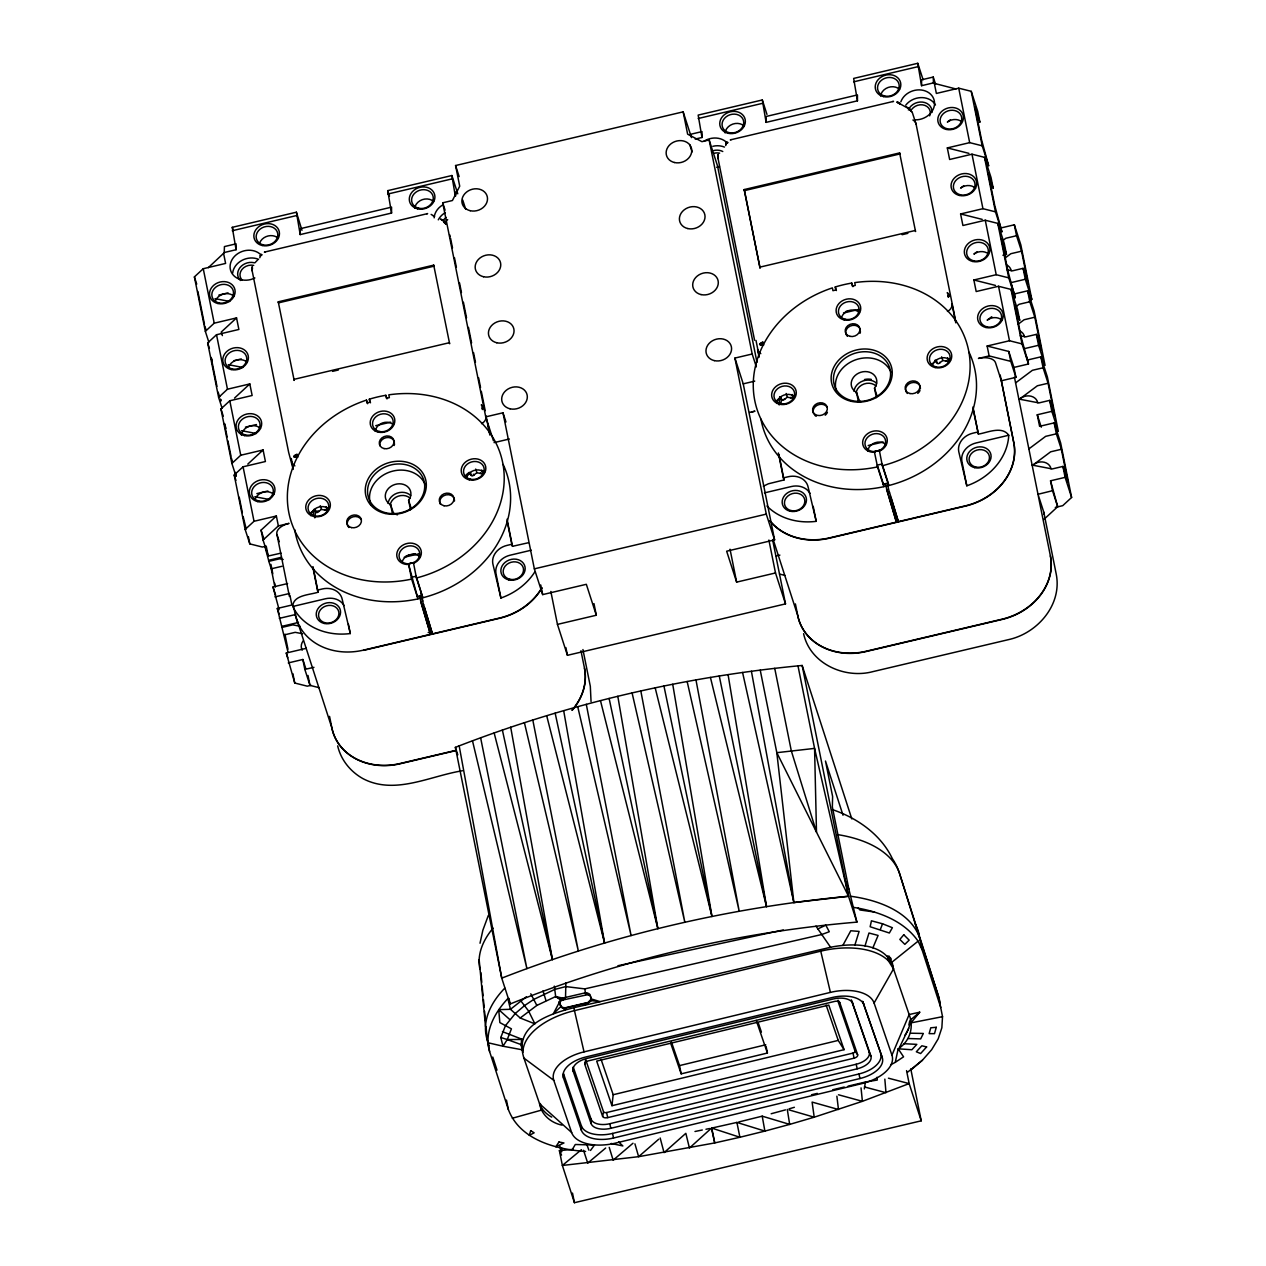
<?xml version="1.0" encoding="UTF-8"?>
<svg xmlns="http://www.w3.org/2000/svg" width="1266" height="1266" viewBox="0 0 1266 1266"><rect width="100%" height="100%" fill="white"/><g stroke="black" fill="none" stroke-linecap="round" stroke-linejoin="round"><path stroke-width="1.5" d="M208.304 267.664L223.576 253.358A14.986 12.597 -17.9 0 1 224.224 252.52L236.077 249.719L232.264 227.326L296.402 212.197L301.973 230.317M236.077 249.719L236.077 243.832L224.43 246.585L224.224 252.52M300.2 234.59L300.216 228.703L391.558 207.149L391.542 213.052L300.2 234.59L296.402 212.197M391.542 213.052L387.728 190.644L451.867 175.531L457.77 193.793M455.285 196.024L451.867 175.531M455.681 195.961L455.681 192.021M695.208 139.086L701.981 137.488L698.167 115.095L762.306 99.967L766.959 114.399M701.981 137.488L701.997 131.601L690.334 134.354M857.462 94.934L857.446 100.821L766.12 122.375L762.306 99.967M766.12 122.375L766.12 116.472L855.563 95.377M857.446 100.821L853.648 78.429L917.771 63.3L923.088 79.742M956.004 88.984L934.34 83.382A14.986 12.597 -17.9 0 0 933.438 82.891L921.585 85.692L917.771 63.3M921.585 85.692L921.601 79.805L933.248 77.052L935.542 84.157M933.248 77.052L933.438 82.891M581.347 1130.174L563.481 1077.999L563.497 1073.679L581.363 1125.838L581.347 1130.174A28.089 15.16 -11.4 0 0 613.535 1138.007L859.93 1078.537A28.089 15.16 -11.4 0 0 882.244 1057.521L862.684 1001.453L882.244 1057.521M591.064 1123.496L573.197 1071.337L573.229 1067.001L591.095 1119.16L591.064 1123.496A17.218 9.289 -11.4 0 0 610.798 1128.307L857.193 1068.821A17.218 9.289 -11.4 0 0 870.866 1055.955L851.876 1001.184M565.886 982.748L565.522 997.386L562.8 999.998A5.286 2.849 -11.4 0 0 559.667 1003.606L561.439 1007.404L565.411 1008.053L588.263 1002.656A5.286 2.849 -11.4 0 0 591.459 999.697L590.193 995.741L587.883 994.649L562.8 999.998L555.679 996.532L536.847 1005.426L520.215 1018.006L510.467 1009.303L507.856 998.573C494.769 1012.436 483.754 1032.059 489.61 1051.571L508.378 1109.57C519.962 1140.096 556.185 1149.433 585.604 1151.459M832.221 809.544C857.193 817.963 880.899 834.452 892.403 858.744A79.98 67.209 -17.9 0 1 899.62 873.714L938.454 996.105L942.521 1016.677L941.857 1027.77L938.201 1038.816L931.681 1049.672L922.439 1060.196L907.595 1072.191M611.953 1105.709L596.682 1061.098L828.787 1005.077L844.058 1049.672L611.953 1105.709L613.187 1094.726L601.097 1059.436M864.33 1088.934L865.406 1082.034L877.275 1080.04L876.974 1077.287M561.993 1125.126C551.185 1122.91 541.484 1114.998 539.569 1103.762L523.934 1058.123C510.435 1015.791 573.213 1008.638 600.084 1001.628L830.591 947.269C851.891 942.853 887.181 942.126 893.511 968.901L909.146 1014.541C914.194 1027.201 909.906 1041.332 898.18 1048.802L895.268 1062.348L890.694 1064.785M908.909 1024.954L909.605 1021.44M602.616 1116.375L584.75 1064.215L585.683 1059.674L603.55 1111.833L602.616 1116.375A4.463 2.405 -11.4 0 0 607.727 1117.625L854.107 1058.154A4.463 2.405 -11.4 0 0 857.652 1054.815L839.785 1002.656L838.06 1000.187M480.02 943.233L482.868 930.193L488.328 915.46M487.901 1042.725L502.982 1046.222L507.255 1039.56L511.432 1028.847L499.833 1022.58L498.725 1009.651L510.467 1009.303L526.434 996.722M521.117 1044.83L522.114 1049.767L502.982 1046.222L500.798 1037.487L505.482 1025.618L515.262 1013.512L524.567 1005.584L533.809 999.396L554.777 989.411L565.807 986.594L584.813 988.888L821.697 934.53L829.277 931.729L825.812 925.177L817.868 928.912M561.06 1006.866L559.303 1001.612L562.563 998.13L585.161 992.861L589.972 994.459L591.333 998.953L588.073 1002.419L565.206 1007.768L561.439 1007.404M864.995 945.955L868.982 933.01L878.098 935.432L872.875 947.854M854.914 944.911L859.108 931.412L850.784 930.763L842.919 945.275M254.862 262.837L257.947 259.657M880.329 929.466L882.576 923.8L892.388 927.709L889.349 933.01L870.153 926.744L871.435 920.809L882.576 923.8M551.691 1117.134A63.474 34.245 -11.4 0 1 539.569 1103.762L571.646 1132.516A38.091 20.557 -11.4 0 0 615.308 1143.151L861.687 1083.664A38.091 20.557 -11.4 0 0 891.944 1055.179L909.146 1014.541L919.717 1012.183L910.982 1022.881L942.521 1016.677M899.54 1047.378L908.592 1028.498M891.944 1055.179L874.078 1003.02L893.511 968.901L892.182 962.302M571.947 1150.145L575.286 1144.496L594.482 1145.034L590.494 1150.462M408.681 564.019L413.713 562.579A10.492 8.83 -17.9 0 0 416.751 547.893A10.492 8.83 -17.9 0 0 400.04 551.834A10.492 8.83 -17.9 0 0 408.427 563.829L418.017 598.897A109.968 92.434 -17.9 0 1 294.725 529.647M874.6 451.788L879.617 450.348A10.492 8.83 -17.9 0 0 882.655 435.662A10.492 8.83 -17.9 0 0 865.944 439.603A10.492 8.83 -17.9 0 0 874.347 451.598L877.544 466.885L883.921 486.666A109.968 92.434 -17.9 0 1 760.929 419.141M910.713 1070.166L922.439 1060.196M560.98 1006.502L553.432 1013.607L559.398 1002.261L560.98 1006.502L565.127 1009.936L565.411 1008.053M208.843 342.184L205.345 331.36L194.394 276.89L203.256 268.709L225.601 263.423L223.576 253.358M205.345 331.36L214.207 323.178L236.552 317.908L238.878 329.461L216.518 334.73L207.671 342.928L218.622 397.397L222.104 408.222M236.552 317.908L221.249 332.056L222.389 335.601M218.622 397.397L227.469 389.216L249.813 383.93L252.14 395.498L229.795 400.768L220.933 408.95L231.884 463.435L235.967 476.063M234.526 398.078L249.813 383.93M231.884 463.435L240.746 455.238L263.091 449.968L265.417 461.52L243.072 466.79L234.21 474.987L245.161 529.457L249.813 543.889L262.347 547.039L264.926 546.421M247.788 464.116L263.091 449.968M245.161 529.457L254.023 521.275L276.368 516.006L278.362 525.912L263.059 540.044L268.218 556.027L281.005 553.131M263.059 540.044L261.065 530.153L276.368 516.006M1029.258 301.704L1031.79 299.362L1020.839 244.892L1014.351 224.794L1001.596 227.801M1043.785 519.535L1057.696 506.685L1050.543 480.795L1065.117 477.361L1071.606 497.459L1062.744 505.656L1055.306 507.413M584.939 1005.22L588.263 1002.656M658.716 1139.21L638.618 1156.681L562.373 1165.464L559.398 1150.62L573.118 1149.354M633 1143.23L613.155 1160.178L609.215 1147.344M852.92 907.279C877.306 911.045 903.386 920.097 918.087 941.16L891.454 962.571L890.457 957.634M313.731 509.502A7.517 6.52 -18.5 0 0 315.851 512.018A3.023 1.488 -46.4 0 0 317.434 512.429L321.437 509.391L326.217 510.356A3.023 1.329 22.4 0 0 327.15 509.343A7.517 6.52 -18.5 0 0 327.847 507.761M469.195 472.819A7.517 6.52 -18.5 0 0 471.316 475.336A3.023 1.488 -46.4 0 0 472.898 475.763L476.902 472.724L481.681 473.69A3.023 1.329 22.4 0 0 482.615 472.677A7.517 6.52 -18.5 0 0 483.311 471.094M779.634 397.271A7.517 6.52 -18.5 0 0 781.755 399.787A3.023 1.488 -46.4 0 0 783.337 400.198L787.357 397.176L792.12 398.141A3.023 1.329 22.4 0 0 793.07 397.128A7.517 6.52 -18.5 0 0 793.75 395.53M935.147 360.588A7.517 6.52 -18.5 0 0 937.251 363.105A3.023 1.488 -46.4 0 0 938.802 363.532L942.822 360.494L947.585 361.459A3.023 1.329 22.4 0 0 948.535 360.446A7.517 6.52 -18.5 0 0 949.215 358.864M919.717 1012.183L910.143 1020.238A63.474 34.245 -11.4 0 1 904.953 1035.177M605.67 1148.025L587.74 1163.106L583.531 1150.272M581.458 1149.655L562.373 1165.464L574.432 1202.7L921.221 1120.821L910.776 1068.9M310.882 512.714L315.028 509.375L315.883 512.002M466.125 474.861L469.195 472.376L470.493 472.709L471.348 475.336M466.347 476.048L470.493 472.709M776.802 400.499L780.948 397.16L781.787 399.787M932.267 363.817L936.413 360.478L937.251 363.105M262.141 254.751L260.495 255.843L261.287 254.244L260.305 255.89L260.891 254.593L259.783 257.789M728.045 142.536L726.399 143.612L727.206 142.014L726.209 143.659L726.811 142.378L725.687 145.574M950.418 119.764L947.348 122.058A10.998 9.242 -17.9 0 1 960.324 120.792M963.695 185.786L960.609 188.08A10.998 9.242 -17.9 0 1 975.611 188.302M976.956 251.823L973.886 254.118A10.998 9.242 -17.9 0 1 986.863 252.868M1002.799 240.54L1005.853 238.245L1016.551 235.729L1021.535 251.19L1028.087 283.79L1023.102 268.329L1012.404 270.845L1006.929 269.8M1004.698 258.296L1010.854 253.706L1021.535 251.19M991.769 316.706L987.163 320.156A10.998 9.242 -17.9 0 1 1002.15 320.361M1016.076 306.562L1019.13 304.283L1029.812 301.751L1034.813 317.212L1041.364 349.827L1036.379 334.366L1025.682 336.883L1020.206 335.838M1017.975 324.333L1024.131 319.744L1034.813 317.212M1015.585 382.886L1032.407 370.305L1043.089 367.789L1048.09 383.25L1054.641 415.849L1049.641 400.388L1038.959 402.92L1018.845 399.059M1028.862 448.908L1045.669 436.343L1056.366 433.827L1061.351 449.288L1067.918 481.887L1062.918 466.426L1052.236 468.942L1032.122 465.081L1014.43 377.126M895.268 1062.348L903.56 1056.825L898.18 1048.802L911.884 1049.751L916.806 1044.371L903.861 1043.69M763.351 486.191L768.351 483.802L784.05 479.941L778.986 454.763M851.812 818.928L802.153 665.473C683.545 676.709 566.377 703.991 455.364 747.351L501.747 978.143L510.119 1004.001C620.704 959.422 738.125 932.124 856.908 922.123L848.916 889.397L832.348 806.933L832.617 796.504L825.479 761.024L843.029 815.257M856.908 922.123L848.537 896.265C729.928 907.516 612.76 934.799 501.747 978.143L459.178 745.88M265.322 251.807L264.372 252.108L427.623 213.606L426.753 213.732M731.242 139.577L730.276 139.893L893.543 101.375L892.657 101.502M789.066 1108.858L794.383 1107.291M771.168 1113.748L785.49 1109.871M738.727 1121.977L762.211 1116.169L789.683 1124.398L814.212 1117.198L862.399 1101.325L909.162 1083.601L906.551 1070.609M1057.696 506.685L1052.537 490.702L1037.993 494.278L1032.122 465.081M512.334 1118.242L541.642 1110.076L540.313 1103.477M893.511 968.901L888.526 960.973A63.474 34.245 -11.4 0 0 820.748 951.162L574.368 1010.648A63.474 34.245 -11.4 0 0 522.937 1052.41M571.646 1132.516L553.78 1080.341A38.091 20.557 -11.4 0 1 584.037 1051.872L830.417 992.386A38.091 20.557 -11.4 0 1 874.078 1003.02M671.455 1042.045L679.525 1065.592L765.756 1044.782M670.632 1043.057L681.187 1073.853L767.418 1053.027L766.088 1046.428M613.187 1094.726L838.234 1040.415L844.058 1049.672M603.55 1111.833A2.643 1.424 -11.4 0 0 606.572 1112.561L852.967 1053.09A2.643 1.424 -11.4 0 0 855.056 1051.112L837.823 1000.82M591.095 1119.16A16.331 8.815 -11.4 0 0 609.816 1123.717L856.196 1064.247A16.331 8.815 -11.4 0 0 869.172 1052.03L851.306 999.871M581.363 1125.838A27.203 14.686 -11.4 0 0 612.554 1133.434L858.949 1073.964A27.203 14.686 -11.4 0 0 880.566 1053.613M493.455 440.79L485.733 416.862L442.704 202.813L452.421 200.519L459.716 186.181L455.57 165.529L683.149 111.851L691.473 137.614M698.167 118.513L762.306 103.385M853.632 81.831L917.771 66.718M232.264 230.729L296.386 215.6M387.728 194.062L451.851 178.933M757.005 362.424L717.474 165.735L709.15 139.956L701.95 141.665L687.628 134.18L683.149 111.851M971.244 91.326L982.194 145.796L988.683 165.893L981.482 139.497L974.931 106.898L979.931 122.359L977.732 111.424L971.244 91.326L958.726 88.177L936.365 93.447L934.34 83.382M218.876 295.073L228.086 292.905M744.155 189.583L899.62 152.917L899.952 153.946L744.487 190.612L744.155 189.583L760.075 268.202L744.487 190.612M278.251 301.814L433.716 265.132L434.048 266.161L278.583 302.843L278.251 301.814L294.171 380.417L293.839 379.389L449.303 342.722L449.636 343.751L433.716 265.132M984.505 157.348L995.456 211.833L1001.96 231.931L994.76 205.535L988.208 172.92L993.209 188.381L991.009 177.446L984.505 157.348L971.987 154.199L949.642 159.484L947.316 147.916L969.677 142.647L982.194 145.796M233.988 360.668L241.347 358.943M1002.909 255.257L1006.47 254.419L1004.27 243.483L997.782 223.386L985.264 220.237L962.92 225.506L960.593 213.954L982.938 208.684L995.456 211.833M759.742 267.173L915.223 230.491L915.555 231.536L899.62 152.917M902.12 234.701L907.864 233.34M332.562 371.365L338.323 370.004M245.414 427.148L256.46 424.537M989.126 355.92L978.444 358.436A15.002 8.087 -11.4 0 1 995.519 362.741L1001.343 380.765L1015.918 377.331L1010.759 361.364L989.126 355.92L987.132 346.014L1008.765 351.457L1013.924 367.425L1028.498 363.991L1021.298 337.595L1014.746 304.995L1019.747 320.456L1017.548 309.521L1011.059 289.423L998.542 286.274L976.181 291.544L973.87 279.992L996.215 274.706L1008.733 277.855L1015.221 297.953L1008.037 271.557L1001.485 238.958L1006.47 254.419M845.466 311.626L849.154 310.756M843.52 313.003L858.475 309.474M375.733 425.677L390.688 422.148M1031.79 299.362L1025.302 279.264L1010.727 282.698L1014.731 295.136M485.733 416.862L502.982 412.795L505.957 421.989M550.837 591.475L557.451 624.391L567.437 655.313L785.506 603.882L775.504 572.96L736.638 582.123L726.652 551.201L774.602 539.902L766.278 514.123L734.913 358.072L752.178 354.005L756.34 366.887M1013.053 294.266L1027.628 290.816L1034.116 310.914L1045.067 365.399L1038.563 345.301L1036.379 334.366M256.856 493.613L267.901 491.002M494.056 442.625L509.391 439.001M734.913 358.072L743.237 383.851L754.742 381.129M987.132 346.014L1009.493 340.744L1022.01 343.893L1028.498 363.991M749.614 412.415L754.963 411.165A15.002 8.087 -11.4 0 0 751.276 412.32M1023.988 348.736L1038.563 345.301M278.362 525.912L289.044 523.38A15.002 8.087 -11.4 0 0 276.969 534.553L289.408 596.46M1028.134 359.861L1040.889 356.854L1047.378 376.952L1058.329 431.421L1051.84 411.323L1049.641 400.388M264.705 545.725L268.614 560.316L281.511 557.277M268.614 560.316L268.819 561.344L279.517 558.828L283.188 559.525M1048.09 383.25L1037.392 385.766L1020.491 398.41A10.998 9.242 -17.9 0 1 1037.756 402.762M268.819 561.344L271.24 568.814L281.922 566.298M868.191 445.521L883.146 441.992M279.121 609.69L273.013 586.997L287.588 583.563M406.101 555.901L415.311 553.733M404.155 557.293L419.109 553.764M1071.606 497.459L1060.655 442.989L1054.167 422.891L1039.592 426.325L1037.265 414.773L1051.84 411.323M274.991 596.903L289.566 593.469M778.384 452.975L783.385 477.883L788.243 476.744A17.487 14.701 -17.9 0 1 808.151 487.173L816.206 521.339A59.977 50.418 -17.9 0 1 766.943 506.004M977.716 432.038L972.858 433.194A17.487 14.701 -17.9 0 0 958.758 451.645L966.813 485.812A59.977 50.418 -17.9 0 0 1008.749 435.251C1001.976 425.503 987.243 432.782 978.381 434.096L973.095 409.06M312.844 567.121L317.465 590.114L322.324 588.959A17.487 14.701 -17.9 0 1 342.231 599.388L350.302 633.554A59.977 50.418 -17.9 0 1 292.762 606.477C293 594.719 310.423 594.941 318.13 592.172L313.082 566.978M528.254 542.766L512.477 546.326L511.812 544.269L506.954 545.409A17.487 14.701 -17.9 0 0 492.854 563.861L500.909 598.027A59.977 50.418 -17.9 0 0 534.632 572.2M764.442 492.885L791.408 486.524A17.487 14.701 -17.9 0 1 809.987 493.36M1008.749 435.251L976.023 442.973A17.487 14.701 -17.9 0 0 961.923 461.441L966.813 485.812M287.983 652.117L277.317 608.455L291.892 605.021L289.961 595.384M411.355 577.343L416.166 576.22L422.828 597.758A109.968 92.434 -17.9 0 0 503.156 464.48M292.762 606.477L325.489 598.755A17.487 14.701 -17.9 0 1 344.067 605.591M531.293 550.204L510.103 555.204A17.487 14.701 -17.9 0 0 496.003 573.656L500.909 598.027M279.311 618.362L295.706 614.485M888.241 483.058L882.07 463.989L877.275 465.128L883.431 484.198L888.241 483.058L888.732 485.543A109.968 92.434 -17.9 0 0 969.06 352.264M281.891 626.354L298.459 622.445M282.096 627.382L292.794 624.85L300.137 626.274M417.527 596.413L422.322 595.289M502.982 412.795L534.347 568.845L766.278 514.123M1061.351 449.288L1050.669 451.804L1033.768 464.448A10.998 9.242 -17.9 0 1 1051.033 468.8M284.518 634.852L295.2 632.335L302.558 633.744M311.009 685.302L307.274 686.172L294.756 683.023L286.274 653.019L306.325 648.303M534.347 568.845L542.671 594.609L586.332 584.306L596.318 615.229L557.451 624.391M288.268 662.925L302.843 659.491L305.707 668.369M428.177 632.557L432.007 631.639M885.694 485.479L896.407 522.098L829.357 537.908A59.977 50.418 -17.9 0 1 769.95 520.801M889.412 491.92L898.354 521.639L965.388 505.83A59.977 50.418 -17.9 0 0 1013.734 442.546L1000.172 374.958M419.79 597.71L430.487 634.313L363.453 650.138A59.977 50.418 -17.9 0 1 295.2 614.358M423.493 604.151L432.434 633.855L499.484 618.045A59.977 50.418 -17.9 0 0 541.848 587.756M363.532 650.392L499.564 618.299A59.977 50.418 -17.9 0 0 541.927 588.025M455.633 750.406L400.072 763.509A59.977 50.418 -17.9 0 1 331.819 727.728L295.279 614.627L293.633 606.62M455.713 750.659L400.151 763.762A59.977 50.418 -17.9 0 1 331.898 727.997L329.556 716.382M462.406 770.772C430.139 775.852 394.691 795.523 362.725 778.511C350.365 771.532 340.886 759.853 337.674 745.896M811.553 1094.758L817.33 1093.381M832.712 1089.757L844.248 1087.035M848.093 1086.117L865.406 1082.034M776.232 555.932L779.888 555.109M302.843 659.491L304.837 669.398L313.968 667.324M634.931 1143.847L638.618 1156.681L714.736 1142.929L711.745 1128.085L736.907 1122.42L764.886 1131.092L789.683 1124.398L787.278 1109.38M617.919 965.736L783.274 929.956M694.987 1131.487L702.298 1130M705.953 1129.256L709.625 1128.528M500.798 1037.487L507.255 1039.56L522.51 1039.449L502.46 1031.648M910.57 1033.198L923.357 1033.467L920.667 1038.895L907.959 1038.516M936.413 360.478L935.099 360.161M780.948 397.16L779.634 396.828M590.716 1000.567L600.084 1001.628L591.333 998.953M874.49 912.026L859.978 909.985L858.237 908.007M215.03 298.634L229.747 301.466M228.307 364.671L243.009 367.488M241.584 430.693L256.286 433.526M254.846 496.731L269.563 499.548M611.193 1143.467L622.856 1145.952L618.678 1141.948M554.318 986.119L555.679 996.532L562.563 998.13L562.8 999.998M947.316 147.916L968.949 153.36M960.593 213.954L982.21 219.382M973.87 279.992L995.487 285.42M779.508 574.052L784.92 575.413M304.837 669.398L309.996 685.381L319 687.644M888.447 1078.189L909.162 1083.601L921.221 1120.821M864.441 1086.94L885.978 1092.685L884.839 1079.138M838.488 1094.774L862.399 1101.325L861.038 1087.905M443.211 220.616L444.034 220.854L440.505 219.05L444.825 221.977M789.082 1109.902L814.212 1117.198L812.107 1102.085L838.472 1109.507L836.873 1096.182M711.745 1128.085L739.898 1137.264L764.886 1131.092L762.211 1116.169M507.255 1039.56L521.481 1044.719M906.424 106.819L910.729 109.746L897.04 102.182L900.49 104.334L899.936 103.448M431.136 214.397L434.57 216.565L433.067 215.505M520.215 1018.006L534.901 1023.846L528.539 1010.948L520.643 1000.615M555.679 996.532L560.189 999.618M523.934 1058.123L553.78 1080.341M498.725 1009.651L509.771 1019.526M855.056 1051.112L857.652 1054.815M830.591 947.269L815.953 926.111M888.859 955.893L890.853 959.058M530.786 993.794L536.847 1005.426M559.398 1150.62L561.534 1155.083M918.087 941.16L921.98 949.5L940.749 1007.499M869.172 1052.03L870.866 1055.955M587.883 994.649L587.155 992.908L585.652 994.601L584.813 988.888M846.084 882.022L848.916 889.397M803.594 633.68C810.066 663.637 844.533 679.146 872.765 671.66L1008.796 639.567C1037.693 633.127 1062.301 604.626 1056.224 574.084L1043.785 512.176L1037.914 494.009L1050.448 556.17A59.977 50.418 -17.9 0 1 1002.102 619.454L866.055 651.547A59.977 50.418 -17.9 0 1 797.802 615.767L795.396 603.898M587.06 1145.113L588.896 1150.145M826.144 1005.109L838.234 1040.415M758.318 1023.039L761.42 1032.107M756.245 1020.428L767.418 1053.027M542.987 990.882L545.978 1000.583M999.507 223.655L1001.216 228.972M1026.283 355.841L1027.438 359.386M1037.265 414.773L1041.285 427.196M912.406 112.785L916.078 124.115L955.798 321.738M947.68 357.819L948.535 360.446M941.635 356.822L942.822 360.494M877.544 466.885A109.968 92.434 -17.9 0 1 755.644 404.471A109.968 92.434 -17.9 0 1 832.363 287.888L832.933 290.689L835.845 289.993L835.243 286.971A109.968 92.434 -17.9 0 1 851.765 283.078L852.92 286.67M858.443 401.828L856.528 392.365A12.992 10.919 -17.9 0 1 853.569 377.205A12.992 10.919 -17.9 0 1 871.388 372.995A12.992 10.919 -17.9 0 1 874.505 388.124L876.705 394.929M835.243 286.971L836.399 290.563M879.395 450.664L882.339 465.746L888.732 485.543M856.528 392.365L859.282 400.863M896.407 522.098L886.548 489.246M792.215 394.501L793.054 397.113M786.154 393.489L787.357 397.176M689.717 144.546L692.091 151.904M783.385 477.883L784.05 479.941M773.162 539.49L797.722 615.513A59.977 50.418 -17.9 0 0 865.976 651.278L1002.007 619.201A59.977 50.418 -17.9 0 0 1050.353 555.916M455.57 165.529L459.131 176.575M462.739 200.075L465.714 209.27M442.704 202.813L445.078 210.172M481.776 470.05L482.615 472.677M387.728 190.644L389.501 196.135M475.715 469.053L476.902 472.724M418.017 598.897L411.624 579.1A109.968 92.434 -17.9 0 1 289.74 516.686A109.968 92.434 -17.9 0 1 366.46 400.103L367.029 402.904L369.941 402.224L369.324 399.186A109.968 92.434 -17.9 0 1 385.845 395.293L387.016 398.901M392.523 514.059L390.624 504.596A12.992 10.919 -17.9 0 1 387.649 489.436A12.992 10.919 -17.9 0 1 405.484 485.226A12.992 10.919 -17.9 0 1 408.601 500.355L410.801 507.144M369.324 399.186L370.495 402.794M366.46 400.103L367.615 403.712M413.491 562.879L416.435 577.976L422.828 597.758M390.624 504.596L393.378 513.094M430.487 634.313L420.644 601.461M455.364 747.351L457.801 754.837M326.296 506.716L327.15 509.343M232.264 227.326L233.435 230.934M320.251 505.72L321.437 509.391M489.135 1045.795L487.315 1040.177L486.017 1026.663M492.775 1057.031L497 1070.118M293.206 469.417L288.68 452.484L252.171 270.845L252.393 267.759L252.171 270.845M317.465 590.114L318.13 592.172M194.394 276.89L196.721 284.106M276.969 534.553L279.28 541.721M204.855 326.106L205.883 329.302M207.671 342.928L209.412 348.34M212.182 360.668L211.153 357.471L216.961 386.352M218.116 392.128L219.667 396.923M221.075 400.895L220.49 399.091L220.695 400.119M261.065 530.153L263.929 539.015M220.933 408.95L223.275 416.166M225.981 428.288L224.43 423.493L227.136 436.976M231.393 458.165L232.422 461.362M273.013 586.997L275.592 594.988M234.21 474.987L235.951 480.4M277.317 608.455L279.09 613.931M246.221 528.982L243.119 516.496M286.274 653.019L287.825 657.814M890.821 497.253L898.354 521.639M424.221 607L432.434 633.855M660.156 1137.96L664.049 1152.646L685.84 1133.323L689.432 1148.056L711.445 1128.148L714.736 1142.929L739.898 1137.264L736.907 1122.42M494.151 732.982L552.435 959.565L510.689 727.206M546.69 715.733L604.578 943.028L563.671 710.653M600.48 700.668L657.861 928.627L617.808 696.3M655.187 687.865L711.951 916.457L672.721 684.257M710.432 677.437L766.516 906.598L728.077 674.604M889.397 492.585L887.64 485.02M423.493 604.8L421.008 593.786M472.487 740.816L526.893 968.601L480.621 737.777M524.409 722.696L578.34 951.035L532.796 719.974M820.748 951.162L830.417 992.386M584.037 1051.872L573.704 1007.34M577.723 706.697L631.085 935.558L586.3 704.323M632.082 692.929L684.827 922.265L640.818 690.935M852.967 1053.09L854.107 1058.154M687.153 681.504L739.202 911.235L695.968 679.889M606.572 1112.561L607.727 1117.625M422.765 601.113L421.499 595.321M742.572 672.468L793.877 902.563L848.537 896.265L802.153 665.473M502.38 730.039L552.435 959.565M858.949 1073.964L859.93 1078.537M856.196 1064.247L857.193 1068.821M555.157 713.138L604.578 943.028M612.554 1133.434L613.535 1138.007M609.816 1123.717L610.798 1128.307M609.12 698.421L657.861 928.627M887.419 483.106L887.988 485.875M885.472 483.565L886.058 486.334M419.552 595.78L420.138 598.565M663.938 685.998L711.951 916.457M588.516 993.319L588.832 994.886M719.262 675.949L766.516 906.598M1001.343 380.765L1013.829 442.799A59.977 50.418 -17.9 0 1 965.483 506.084L829.436 538.177A59.977 50.418 -17.9 0 1 770.045 521.054M1014.351 224.794L1016.551 235.729M1023.102 268.329L1025.302 279.264M1027.628 290.816L1029.812 301.751M1040.889 356.854L1043.089 367.789M1054.167 422.891L1056.366 433.827M1062.918 466.426L1065.117 477.361M1050.543 480.795L1052.537 490.702M997.782 223.386L1008.733 277.855M1011.059 289.423L1022.01 343.893M958.726 88.177L969.677 142.647M971.987 154.199L982.938 208.684M985.264 220.237L996.215 274.706M998.542 286.274L1009.493 340.744M1013.924 367.425L1015.918 377.331M1008.765 351.457L1010.759 361.364M972.937 406.972L978.381 434.096M955.767 322.846L951.921 303.698A7.992 6.726 -17.9 0 1 947.443 311.436M874.505 388.124L876.42 397.587M851.765 283.078L852.366 286.1L855.278 285.42L854.724 282.619A109.968 92.434 -17.9 0 1 969.234 354.084A109.968 92.434 -17.9 0 1 882.339 465.746M883.431 484.198L883.921 486.666M921.98 949.5L919.686 938.106L899.62 873.714A122.96 66.338 -11.4 0 0 837.206 834.547M813.199 506.337L816.206 521.339M887.529 956.02L888.526 960.973M756.008 340.443L759.125 355.952M759.125 357.202L757.59 349.527A7.992 6.726 -17.9 0 0 760.803 353.673M718.075 158.614L718.218 154.943L718.075 158.614L754.583 340.253M709.15 139.956L752.178 354.005M743.237 383.851L774.602 539.902M797.991 665.884L814.576 748.396L848.537 896.265L776.818 752.684L760.233 670.157M772.656 539.981L785.506 603.882M768.889 540.044L775.504 572.96M774.729 668.337L791.313 750.865L816.491 832.126L814.576 748.396L776.818 752.684L793.877 902.563L751.403 671.249M730.023 549.207L736.638 582.123M593.976 603.613L596.318 615.229M679.525 1065.592L681.187 1073.853M582.93 649.553L590.32 686.314L591.048 701.601M580.952 650.724L584.528 668.401A59.977 50.418 -17.9 0 1 572.169 710.305M565.87 647.575L567.437 655.313M540.74 584.971L542.671 594.609M450.554 238.277L452.5 247.962M454.447 257.647L456.393 267.332M459.511 282.84L461.457 292.525M463.403 302.21L466.521 317.719M468.467 327.403L471.585 342.896M473.531 352.581L475.478 362.266M478.595 377.774L480.542 387.459M481.317 391.336L485.21 410.706M487.932 424.268L489.879 433.953M507.017 519.202L512.477 546.326M489.863 435.077L486.002 415.913A7.992 6.726 -17.9 0 1 481.523 423.651M507.191 521.275L511.812 544.269M572.501 1193.078L574.432 1202.7M559.889 1146.062L561.044 1151.807M522.605 1050.764L521.275 1044.165A63.474 34.245 -11.4 0 1 521.798 1039.228M509.011 998.431L510.119 1004.001M408.601 500.355L410.5 509.818M385.845 395.293L386.462 398.331L389.374 397.635L388.804 394.834A109.968 92.434 -17.9 0 1 503.33 466.315A109.968 92.434 -17.9 0 1 416.435 577.976M411.624 579.1L408.681 564.478A12.502 10.508 -17.9 0 1 397.809 550.441A12.502 10.508 -17.9 0 1 418.002 545.678A12.502 10.508 -17.9 0 1 413.491 563.338M506.463 1100.075L508.378 1109.57M489.61 1051.571L487.315 1040.177A129.955 70.121 -11.4 0 1 504.802 988.129M348.419 624.185L350.302 633.554M291.275 458.482L293.221 468.167M308.002 675.474L309.996 685.381M270.924 564.399L272.807 573.799M274.69 583.183L275.45 586.933M284.945 634.187L287.968 649.221M292.873 673.639L294.756 683.023M271.24 568.814L274.706 586.079M266.224 546.121L268.218 556.027M203.256 268.709L214.207 323.178M216.518 334.73L227.469 389.216M229.795 400.768L240.746 455.238M243.072 466.79L254.023 521.275M235.444 472.392L236.188 476.032M248.358 536.594L249.813 543.889M197.876 291.433L204.459 324.175M227.912 440.837L231.013 456.235M239.242 497.237L242.344 512.635M559.303 1001.612L559.667 1003.606M480.858 972.589L481.776 982.242M482.14 986.103L483.074 995.756M483.438 999.618L484.182 1007.356M484.546 1011.217L485.464 1020.871M479.149 959.675L485.511 1026.536M561.629 1147.851L561.724 1151.744M479.893 968.996A122.96 66.338 -11.4 0 1 493.044 928.152M864.377 1005.362A28.089 15.16 -11.4 0 0 832.173 997.529L585.794 1056.999A28.089 15.16 -11.4 0 0 563.481 1077.999M852.999 1003.796A17.218 9.289 -11.4 0 0 833.265 998.985L586.87 1058.455A17.218 9.289 -11.4 0 0 573.197 1071.337M839.785 1002.656A4.463 2.405 -11.4 0 0 834.674 1001.406L588.294 1060.892A4.463 2.405 -11.4 0 0 584.75 1064.215M851.179 896.328A129.955 70.121 -11.4 0 1 919.686 938.106L938.454 996.105A129.955 70.121 -11.4 0 1 940.084 1003.796M919.353 935.305A122.96 66.338 -11.4 0 0 918.388 931.713A79.98 67.209 -17.9 0 0 914.938 923.151M900.822 101.881A17.487 14.701 -17.9 0 1 921.379 90.013A17.487 14.701 -17.9 0 1 934.276 105.98A17.487 14.701 -17.9 0 1 915.318 119.859M912.913 120.017A7.992 6.726 -17.9 0 1 916.078 124.115M719.468 166.352A17.487 14.701 -17.9 0 1 716.698 167.302M703.833 141.333A17.487 14.701 -17.9 0 1 727.08 142.868M905.712 105.22A17.487 14.701 -17.9 0 1 935.463 104.983M911.805 109.256A10.35 8.704 -17.9 0 1 924.876 105.394A10.35 8.704 -17.9 0 1 929.687 115.839M908.371 109.952A12.344 10.381 -17.9 0 1 922.487 102.087A12.344 10.381 -17.9 0 1 931.918 112.5M1043.785 512.176A15.002 8.087 -11.4 0 1 1043.928 514.297M1006.929 265.085A10.998 9.242 -17.9 0 1 1011.217 270.702M1020.206 331.122A10.998 9.242 -17.9 0 1 1024.479 336.724M880.582 95.979A10.998 9.242 -17.9 0 1 888.178 87.449A10.998 9.242 -17.9 0 1 899.556 89.285M725.086 132.898A10.998 9.242 -17.9 0 1 732.682 124.131A10.998 9.242 -17.9 0 1 744.234 126.094M780.9 403.775A91.468 76.894 -17.9 0 1 781.438 399.993M779.191 404.962A91.468 76.894 -17.9 0 1 779.872 397.382M712.837 146.286A17.487 14.701 -17.9 0 1 724.453 147.078M713.692 150.527A12.344 10.381 -17.9 0 1 722.775 151.509M714.356 153.218A10.35 8.704 -17.9 0 1 719.61 153.17M791.092 397.113A4.51 3.988 -18.9 0 1 790.538 397.983M784.746 399.344A4.51 3.988 -18.9 0 1 784.192 399.027M841.779 316.737A10.492 8.83 -17.9 0 1 859.456 312.575M874.6 452.263A12.502 10.508 -17.9 0 1 863.713 438.21A12.502 10.508 -17.9 0 1 883.905 433.447A12.502 10.508 -17.9 0 1 879.395 451.123M827.268 407.446A7.501 6.298 -17.9 0 1 817.409 415.375A7.501 6.298 -17.9 0 1 815.257 404.661A7.501 6.298 -17.9 0 1 827.268 407.446A7.501 6.298 -17.9 0 0 817.393 405.167A7.501 6.298 -17.9 0 0 813.753 413.966M867.716 451.139A10.492 8.83 -17.9 0 1 874.964 442.784A10.492 8.83 -17.9 0 1 885.994 444.635M776.723 403.443A10.492 8.83 -17.9 0 1 793.007 395.53M932.789 364.434A10.492 8.83 -17.9 0 1 950.45 360.272M946.557 360.43A4.51 3.988 -18.9 0 1 946.003 361.301M940.211 362.677A4.51 3.988 -18.9 0 1 939.657 362.361M836.399 391.558A28.991 24.37 -17.9 0 1 855.642 359.813A28.991 24.37 -17.9 0 1 891.042 372.283M853.996 391.273A12.992 10.919 -17.9 0 1 862.969 380.955A12.992 10.919 -17.9 0 1 876.594 383.234M827.41 412.305A7.501 6.298 -17.9 0 1 825.195 415.201M816.206 416.292A7.501 6.298 -17.9 0 1 814.782 415.295M907.342 393.457A7.501 6.298 -17.9 0 1 910.855 382.949A7.501 6.298 -17.9 0 1 920.398 388.804M919.971 390.482A7.501 6.298 -17.9 0 1 917.755 393.378M860.437 331.629A7.501 6.298 -17.9 0 1 860.01 333.306M847.381 336.281A7.501 6.298 -17.9 0 1 849.977 326.153A7.501 6.298 -17.9 0 1 860.358 329.967M860.801 401.639A11.489 9.669 -17.9 0 1 858.633 400.088M856.069 393.156A11.489 9.669 -17.9 0 1 863.998 383.994A11.489 9.669 -17.9 0 1 876.072 386.035M864.456 379.547A14.496 12.185 -17.9 0 1 871.309 379.389M438.289 219.825A17.487 14.701 -17.9 0 1 445.331 212.609M434.159 217.863A17.487 14.701 -17.9 0 1 442.878 204.855M449.572 234.716A7.992 6.726 -17.9 0 1 450.158 236.346M254.877 277.966A17.487 14.701 -17.9 0 1 232.311 273.883A17.487 14.701 -17.9 0 1 237.913 253.548A17.487 14.701 -17.9 0 1 261.176 255.099M443.939 219.604A12.344 10.381 -17.9 0 1 446.107 217.404M445.885 221.487A10.35 8.704 -17.9 0 1 447.689 219.635M584.449 668.147A59.977 50.418 -17.9 0 1 572.074 710.052M414.678 208.21A10.998 9.242 -17.9 0 1 422.258 199.68A10.998 9.242 -17.9 0 1 433.637 201.5M259.799 242.676A10.998 9.242 -17.9 0 1 278.314 238.309M241.41 435.188A10.998 9.242 -17.9 0 1 248.991 426.42A10.998 9.242 -17.9 0 1 260.543 428.383M228.766 366.713A10.998 9.242 -17.9 0 1 247.281 362.345M215.489 300.675A10.998 9.242 -17.9 0 1 234.004 296.307M302.21 650.17A10.998 9.242 -17.9 0 1 303.144 640.913M294.883 465.888A7.992 6.726 -17.9 0 1 291.671 461.758M314.807 517.889A91.468 76.894 -17.9 0 1 315.867 510.325M313.367 515.294A91.468 76.894 -17.9 0 1 313.952 509.612M255.305 498.772A10.998 9.242 -17.9 0 1 273.82 494.405M232.659 273.092A17.487 14.701 -17.9 0 1 258.533 259.308M240.461 280.498A12.344 10.381 -17.9 0 1 239.891 267.743A12.344 10.381 -17.9 0 1 254.055 262.711M242.312 280.308A10.35 8.704 -17.9 0 1 241.838 269.611A10.35 8.704 -17.9 0 1 253.706 265.401M325.188 509.328A4.51 3.988 -18.9 0 1 324.618 510.198M318.826 511.575A4.51 3.988 -18.9 0 1 317.798 510.863M375.274 431.295A10.492 8.83 -17.9 0 1 382.522 422.939A10.492 8.83 -17.9 0 1 393.536 424.806M402.414 561.028A10.492 8.83 -17.9 0 1 420.09 556.866M310.803 515.673A10.492 8.83 -17.9 0 1 327.103 507.761M466.869 476.665A10.492 8.83 -17.9 0 1 484.546 472.503M480.653 472.661A4.51 3.988 -18.9 0 1 480.099 473.531M474.307 474.892A4.51 3.988 -18.9 0 1 473.262 474.196M371.033 505.261A28.991 24.37 -17.9 0 1 388.852 472.36A28.991 24.37 -17.9 0 1 425.123 484.498M388.092 503.488A12.992 10.919 -17.9 0 1 397.065 493.186A12.992 10.919 -17.9 0 1 410.675 495.465M348.878 527.511A7.501 6.298 -17.9 0 1 350.619 517.873A7.501 6.298 -17.9 0 1 361.285 519.661M440.41 504.359A7.501 6.298 -17.9 0 1 445.885 494.911A7.501 6.298 -17.9 0 1 454.494 501.035M394.517 443.86A7.501 6.298 -17.9 0 1 394.09 445.521M379.863 445.632A7.501 6.298 -17.9 0 1 385.908 437.72A7.501 6.298 -17.9 0 1 394.438 442.198M397.508 514.819A11.489 9.669 -17.9 0 1 392.713 512.319M390.15 505.371A11.489 9.669 -17.9 0 1 398.094 496.225A11.489 9.669 -17.9 0 1 410.168 498.266M296.94 454.304L296.877 456.124L295.943 454.621L296.434 456.346L295.073 455.032L296.07 456.615L294.377 455.554L295.817 456.899L293.902 456.124L295.706 457.216L293.68 456.725L297.779 457.248L296.94 454.304M762.844 342.089L762.797 343.893L761.863 342.39L762.338 344.115L760.993 342.817L761.974 344.384L760.296 343.339L761.736 344.684L759.806 343.909L761.61 344.985L759.584 344.494L763.683 345.032L762.844 342.089M252.298 266.715L252.092 269.088L252.298 266.715M718.218 154.484L717.917 156.636L718.218 154.484M936.27 1027.296L934.498 1033.657L929.133 1033.626L930.795 1027.786L936.27 1027.296M530.691 1130.665L529.315 1135.349L534.157 1132.817L530.691 1130.665M482.995 408.079L482.441 409.535L483.011 406.639L481.302 404.819L482.742 407.161L481.966 407.763L482.868 407.652L482.219 408.712L482.995 408.079M948.899 295.848L948.345 297.32L948.914 294.424L947.221 292.604L948.661 294.931L947.886 295.532L948.788 295.421L948.123 296.497L948.899 295.848M726.399 142.963L725.798 144.166L726.399 142.963M558.986 1141.979L555.806 1146.774L563.956 1142.976L558.986 1141.979M903.782 934.767L899.841 939.435L904.842 944.357L909.178 940.132L903.782 934.767M926.617 1046.935L920.635 1053.534L916.331 1051.793L921.838 1045.779L926.617 1046.935M413.713 562.579L408.427 563.829L413.713 562.579M879.617 450.348L874.347 451.598L879.617 450.348M899.097 102.878L897.135 101.913L898.955 102.91M911.805 111.772L909.748 109.873L911.805 111.772M445.885 224.003L443.828 222.104L445.885 224.003M884.586 95.979A10.998 9.242 -17.9 0 0 899.05 84.347A10.998 9.242 -17.9 0 0 881.437 80.264A10.998 9.242 -17.9 0 0 884.586 95.979M883.573 96.612A12.992 10.919 -17.9 0 0 900.648 82.844A12.992 10.919 -17.9 0 0 879.838 78.033A12.992 10.919 -17.9 0 0 883.573 96.612M728.108 133.278A12.992 10.919 -17.9 0 0 745.183 119.526A12.992 10.919 -17.9 0 0 724.374 114.7A12.992 10.919 -17.9 0 0 728.108 133.278M946.145 129.401A12.992 10.919 -17.9 0 0 963.22 115.633A12.992 10.919 -17.9 0 0 942.41 110.822A12.992 10.919 -17.9 0 0 946.145 129.401M959.422 195.439A12.992 10.919 -17.9 0 0 976.497 181.671A12.992 10.919 -17.9 0 0 955.688 176.844A12.992 10.919 -17.9 0 0 959.422 195.439M972.684 261.461A12.992 10.919 -17.9 0 0 989.775 247.709A12.992 10.919 -17.9 0 0 968.949 242.882A12.992 10.919 -17.9 0 0 972.684 261.461M985.961 327.498A12.992 10.919 -17.9 0 0 1003.036 313.731A12.992 10.919 -17.9 0 0 982.226 308.92A12.992 10.919 -17.9 0 0 985.961 327.498M729.121 132.661A10.998 9.242 -17.9 0 0 743.585 121.014A10.998 9.242 -17.9 0 0 725.972 116.931A10.998 9.242 -17.9 0 0 729.121 132.661M947.158 128.768A10.998 9.242 -17.9 0 0 961.606 117.137A10.998 9.242 -17.9 0 0 943.993 113.054A10.998 9.242 -17.9 0 0 947.158 128.768M974.693 467.66A12.344 10.381 -17.9 0 0 990.93 454.589A12.344 10.381 -17.9 0 0 971.149 450.016A12.344 10.381 -17.9 0 0 974.693 467.66M975.722 467.043A10.35 8.704 -17.9 0 0 989.316 456.077A10.35 8.704 -17.9 0 0 972.747 452.247A10.35 8.704 -17.9 0 0 975.722 467.043M790.079 511.211A12.344 10.381 -17.9 0 0 806.3 498.139A12.344 10.381 -17.9 0 0 786.534 493.566A12.344 10.381 -17.9 0 0 790.079 511.211M791.092 510.594A10.35 8.704 -17.9 0 0 804.701 499.627A10.35 8.704 -17.9 0 0 788.117 495.797A10.35 8.704 -17.9 0 0 791.092 510.594M986.974 326.865A10.998 9.242 -17.9 0 0 1001.438 315.218A10.998 9.242 -17.9 0 0 983.824 311.151A10.998 9.242 -17.9 0 0 986.974 326.865M960.435 194.806A10.998 9.242 -17.9 0 0 974.883 183.159A10.998 9.242 -17.9 0 0 957.27 179.076A10.998 9.242 -17.9 0 0 960.435 194.806M973.712 260.843A10.998 9.242 -17.9 0 0 988.16 249.196A10.998 9.242 -17.9 0 0 970.547 245.113A10.998 9.242 -17.9 0 0 973.712 260.843M845.166 319.254A10.492 8.83 -17.9 0 0 858.965 308.129A10.492 8.83 -17.9 0 0 842.143 304.236A10.492 8.83 -17.9 0 0 845.166 319.254M844.137 319.887A12.502 10.508 -17.9 0 0 860.563 306.641A12.502 10.508 -17.9 0 0 840.561 302.004A12.502 10.508 -17.9 0 0 844.137 319.887M779.682 404.25A12.502 10.508 -17.9 0 0 796.108 391.02A12.502 10.508 -17.9 0 0 776.09 386.383A12.502 10.508 -17.9 0 0 779.682 404.25M935.147 367.567A12.502 10.508 -17.9 0 0 951.573 354.338A12.502 10.508 -17.9 0 0 931.554 349.701A12.502 10.508 -17.9 0 0 935.147 367.567M851.084 401.259A30.985 26.048 -17.9 0 0 891.818 368.438A30.985 26.048 -17.9 0 0 842.175 356.933A30.985 26.048 -17.9 0 0 851.084 401.259M850.008 336.36A7.501 6.298 -17.9 0 0 859.851 328.432A7.501 6.298 -17.9 0 0 847.856 325.647A7.501 6.298 -17.9 0 0 850.008 336.36M909.969 393.552A7.501 6.298 -17.9 0 0 919.828 385.608A7.501 6.298 -17.9 0 0 907.817 382.823A7.501 6.298 -17.9 0 0 909.969 393.552M780.695 403.617A10.492 8.83 -17.9 0 0 794.494 392.507A10.492 8.83 -17.9 0 0 777.688 388.615A10.492 8.83 -17.9 0 0 780.695 403.617M936.175 366.95A10.492 8.83 -17.9 0 0 949.959 355.825A10.492 8.83 -17.9 0 0 933.153 351.932A10.492 8.83 -17.9 0 0 936.175 366.95M852.097 400.626A28.991 24.37 -17.9 0 0 890.204 369.925A28.991 24.37 -17.9 0 0 843.773 359.164A28.991 24.37 -17.9 0 0 852.097 400.626M510.056 408.807A12.992 10.919 -17.9 0 0 527.147 395.039A12.992 10.919 -17.9 0 0 506.321 390.213A12.992 10.919 -17.9 0 0 510.056 408.807M470.24 210.71A12.992 10.919 -17.9 0 0 487.331 196.942A12.992 10.919 -17.9 0 0 466.505 192.115A12.992 10.919 -17.9 0 0 470.24 210.71M496.794 342.769A12.992 10.919 -17.9 0 0 513.869 329.002A12.992 10.919 -17.9 0 0 493.06 324.191A12.992 10.919 -17.9 0 0 496.794 342.769M483.517 276.732A12.992 10.919 -17.9 0 0 500.592 262.98A12.992 10.919 -17.9 0 0 479.782 258.153A12.992 10.919 -17.9 0 0 483.517 276.732M714.325 360.62A12.992 10.919 -17.9 0 0 731.4 346.852A12.992 10.919 -17.9 0 0 710.59 342.042A12.992 10.919 -17.9 0 0 714.325 360.62M701.048 294.582A12.992 10.919 -17.9 0 0 718.123 280.83A12.992 10.919 -17.9 0 0 697.313 276.004A12.992 10.919 -17.9 0 0 701.048 294.582M687.77 228.56A12.992 10.919 -17.9 0 0 704.861 214.793A12.992 10.919 -17.9 0 0 684.036 209.966A12.992 10.919 -17.9 0 0 687.77 228.56M674.509 162.523A12.992 10.919 -17.9 0 0 691.584 148.771A12.992 10.919 -17.9 0 0 670.758 143.944A12.992 10.919 -17.9 0 0 674.509 162.523M418.682 208.21A10.998 9.242 -17.9 0 0 433.13 196.562A10.998 9.242 -17.9 0 0 415.517 192.479A10.998 9.242 -17.9 0 0 418.682 208.21M417.669 208.843A12.992 10.919 -17.9 0 0 434.744 195.075A12.992 10.919 -17.9 0 0 413.935 190.248A12.992 10.919 -17.9 0 0 417.669 208.843M257.694 501.605A12.992 10.919 -17.9 0 0 274.785 487.853A12.992 10.919 -17.9 0 0 253.96 483.026A12.992 10.919 -17.9 0 0 257.694 501.605M244.433 435.583A12.992 10.919 -17.9 0 0 261.508 421.815A12.992 10.919 -17.9 0 0 240.682 416.989A12.992 10.919 -17.9 0 0 244.433 435.583M231.156 369.545A12.992 10.919 -17.9 0 0 248.231 355.778A12.992 10.919 -17.9 0 0 227.421 350.951A12.992 10.919 -17.9 0 0 231.156 369.545M217.879 303.508A12.992 10.919 -17.9 0 0 234.954 289.756A12.992 10.919 -17.9 0 0 214.144 284.929A12.992 10.919 -17.9 0 0 217.879 303.508M262.204 245.509A12.992 10.919 -17.9 0 0 279.28 231.741A12.992 10.919 -17.9 0 0 258.47 226.931A12.992 10.919 -17.9 0 0 262.204 245.509M263.217 244.876A10.998 9.242 -17.9 0 0 277.665 233.229A10.998 9.242 -17.9 0 0 260.052 229.162A10.998 9.242 -17.9 0 0 263.217 244.876M245.446 434.95A10.998 9.242 -17.9 0 0 259.894 423.303A10.998 9.242 -17.9 0 0 242.281 419.22A10.998 9.242 -17.9 0 0 245.446 434.95M232.169 368.912A10.998 9.242 -17.9 0 0 246.617 357.265A10.998 9.242 -17.9 0 0 229.004 353.182A10.998 9.242 -17.9 0 0 232.169 368.912M218.891 302.891A10.998 9.242 -17.9 0 0 233.355 291.243A10.998 9.242 -17.9 0 0 215.742 287.16A10.998 9.242 -17.9 0 0 218.891 302.891M508.79 579.891A12.344 10.381 -17.9 0 0 525.01 566.82A12.344 10.381 -17.9 0 0 505.245 562.231A12.344 10.381 -17.9 0 0 508.79 579.891M509.802 579.258A10.35 8.704 -17.9 0 0 523.396 568.307A10.35 8.704 -17.9 0 0 506.827 564.462A10.35 8.704 -17.9 0 0 509.802 579.258M324.175 623.442A12.344 10.381 -17.9 0 0 340.396 610.37A12.344 10.381 -17.9 0 0 320.615 605.781A12.344 10.381 -17.9 0 0 324.175 623.442M325.188 622.809A10.35 8.704 -17.9 0 0 338.782 611.858A10.35 8.704 -17.9 0 0 322.213 608.012A10.35 8.704 -17.9 0 0 325.188 622.809M258.723 500.972A10.998 9.242 -17.9 0 0 273.171 489.341A10.998 9.242 -17.9 0 0 255.558 485.258A10.998 9.242 -17.9 0 0 258.723 500.972M379.246 431.469A10.492 8.83 -17.9 0 0 393.046 420.359A10.492 8.83 -17.9 0 0 376.239 416.467A10.492 8.83 -17.9 0 0 379.246 431.469M378.233 432.102A12.502 10.508 -17.9 0 0 394.66 418.872A12.502 10.508 -17.9 0 0 374.641 414.235A12.502 10.508 -17.9 0 0 378.233 432.102M313.778 516.465A12.502 10.508 -17.9 0 0 330.189 503.235A12.502 10.508 -17.9 0 0 310.186 498.598A12.502 10.508 -17.9 0 0 313.778 516.465M469.243 479.798A12.502 10.508 -17.9 0 0 485.669 466.568A12.502 10.508 -17.9 0 0 465.651 461.932A12.502 10.508 -17.9 0 0 469.243 479.798M351.505 527.606A7.501 6.298 -17.9 0 0 361.348 519.661A7.501 6.298 -17.9 0 0 349.337 516.876A7.501 6.298 -17.9 0 0 351.505 527.606M385.18 513.474A30.985 26.048 -17.9 0 0 425.898 480.669A30.985 26.048 -17.9 0 0 376.271 469.164A30.985 26.048 -17.9 0 0 385.18 513.474M384.089 448.591A7.501 6.298 -17.9 0 0 393.948 440.647A7.501 6.298 -17.9 0 0 381.936 437.862A7.501 6.298 -17.9 0 0 384.089 448.591M444.065 505.767A7.501 6.298 -17.9 0 0 453.908 497.823A7.501 6.298 -17.9 0 0 441.913 495.053A7.501 6.298 -17.9 0 0 444.065 505.767M314.791 515.848A10.492 8.83 -17.9 0 0 328.59 504.723A10.492 8.83 -17.9 0 0 311.768 500.83A10.492 8.83 -17.9 0 0 314.791 515.848M470.256 479.165A10.492 8.83 -17.9 0 0 484.055 468.056A10.492 8.83 -17.9 0 0 467.233 464.163A10.492 8.83 -17.9 0 0 470.256 479.165M386.193 512.857A28.991 24.37 -17.9 0 0 424.3 482.156A28.991 24.37 -17.9 0 0 377.854 471.395A28.991 24.37 -17.9 0 0 386.193 512.857"/></g></svg>
